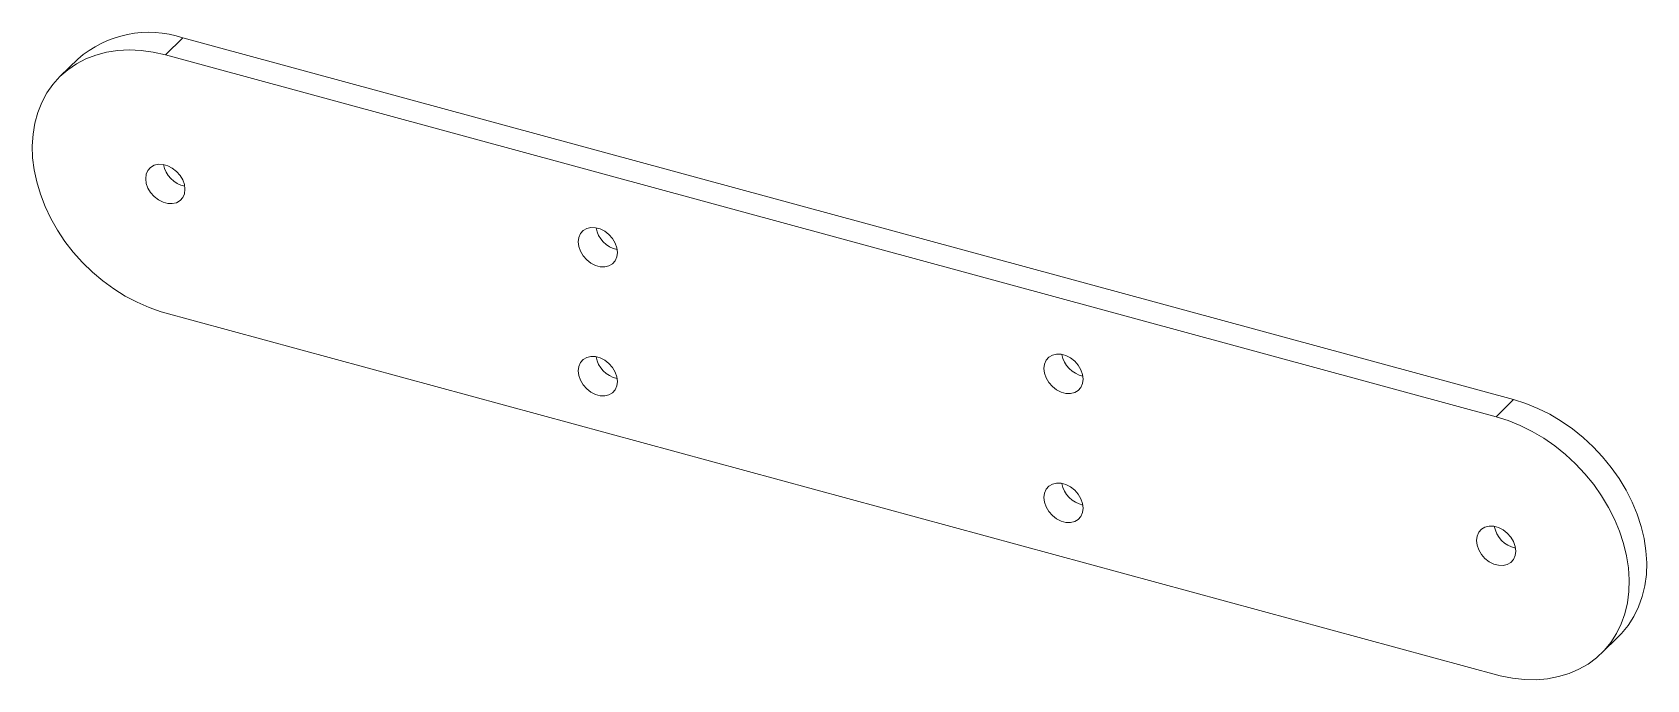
# Paper-space layout '_Trimétrica' of a CAD drawing. Header units: millimetres. Extents: x -107 to 107, y -42 to 44.
import ezdxf

# ---------------------------------------------------------------- set-up
doc = ezdxf.new("R2010")
doc.units = ezdxf.units.MM

psp = doc.layouts.new('_Trimétrica')

# ---------------------------------------------------------------- linework, layer by layer
at = {"color": 7, "linetype": 'Continuous', "lineweight": 15}
for p, q in [((-89.61, 41.39), (-87.28, 43.67)), ((89.61, -4.41), (-87.28, 43.67)), ((-101.24, 40.84), (-103.58, 38.56)), ((87.28, -6.68), (-89.61, 41.39)), ((-90.16, 7.26), (87.83, -41.11)), ((87.28, -6.68), (89.61, -4.41)), ((101.24, -38.14), (103.58, -35.86))]:
    psp.add_line(p, q, dxfattribs=at)
at = {"color": 7, "linetype": 'Continuous', "lineweight": 15, "flags": 128}
for points in [[(-89.61, 41.39), (-91.22, 41.76), (-92.83, 41.98), (-94.4, 42.05), (-95.94, 41.97), (-97.42, 41.75), (-98.84, 41.38), (-100.18, 40.86), (-101.43, 40.21), (-102.58, 39.43), (-103.62, 38.51), (-104.55, 37.48), (-105.35, 36.34), (-106.02, 35.09), (-106.56, 33.76), (-106.95, 32.34), (-107.2, 30.86), (-107.29, 29.32), (-107.25, 27.74), (-107.05, 26.13), (-106.71, 24.51), (-106.22, 22.88), (-105.6, 21.26), (-104.84, 19.67), (-103.96, 18.12), (-102.95, 16.62), (-101.84, 15.18), (-100.62, 13.82), (-99.31, 12.54), (-97.91, 11.37), (-96.45, 10.3), (-94.93, 9.34), (-93.37, 8.52), (-91.78, 7.82), (-90.16, 7.26)], [(-87, 23.54), (-87.08, 24.16), (-87.3, 24.79), (-87.66, 25.39), (-88.13, 25.92), (-88.68, 26.36), (-89.29, 26.67), (-89.92, 26.84), (-90.53, 26.86), (-91.09, 26.73), (-91.56, 26.45), (-91.92, 26.05), (-92.14, 25.54), (-92.22, 24.95), (-92.14, 24.33), (-91.92, 23.7), (-91.56, 23.1), (-91.09, 22.57), (-90.53, 22.13), (-89.92, 21.82), (-89.29, 21.65), (-88.68, 21.63), (-88.13, 21.76), (-87.66, 22.04), (-87.3, 22.44), (-87.08, 22.95), (-87, 23.54)], [(-29.51, 15.14), (-29.59, 15.76), (-29.81, 16.39), (-30.17, 16.99), (-30.64, 17.52), (-31.2, 17.96), (-31.81, 18.27), (-32.44, 18.44), (-33.05, 18.46), (-33.6, 18.33), (-34.07, 18.05), (-34.43, 17.65), (-34.65, 17.14), (-34.73, 16.55), (-34.65, 15.93), (-34.43, 15.3), (-34.07, 14.7), (-33.6, 14.17), (-33.05, 13.73), (-32.44, 13.42), (-31.81, 13.25), (-31.2, 13.23), (-30.64, 13.36), (-30.17, 13.64), (-29.81, 14.04), (-29.59, 14.55), (-29.51, 15.14)], [(-34.73, -0.59), (-34.65, -1.21), (-34.43, -1.84), (-34.07, -2.44), (-33.6, -2.98), (-33.05, -3.41), (-32.44, -3.72), (-31.81, -3.89), (-31.2, -3.91), (-30.64, -3.78), (-30.17, -3.51), (-29.81, -3.1), (-29.59, -2.59), (-29.51, -2.01), (-29.59, -1.38), (-29.81, -0.75), (-30.17, -0.15), (-30.64, 0.38), (-31.2, 0.82), (-31.81, 1.13), (-32.44, 1.3), (-33.05, 1.32), (-33.6, 1.19), (-34.07, 0.91), (-34.43, 0.51), (-34.65, 0), (-34.73, -0.59)], [(27.18, -0.27), (27.25, -0.9), (27.48, -1.53), (27.84, -2.13), (28.31, -2.66), (28.86, -3.09), (29.47, -3.4), (30.1, -3.58), (30.71, -3.6), (31.27, -3.46), (31.74, -3.19), (32.1, -2.78), (32.32, -2.27), (32.4, -1.69), (32.32, -1.06), (32.1, -0.43), (31.74, 0.17), (31.27, 0.7), (30.71, 1.13), (30.1, 1.44), (29.47, 1.62), (28.86, 1.64), (28.31, 1.5), (27.84, 1.23), (27.48, 0.82), (27.25, 0.31), (27.18, -0.27)], [(103.58, -35.86), (103.96, -35.48), (104.84, -34.4), (105.6, -33.22), (106.22, -31.95), (106.71, -30.58), (107.05, -29.14), (107.25, -27.64), (107.29, -26.09), (107.2, -24.5), (106.95, -22.88), (106.56, -21.25), (106.02, -19.63), (105.35, -18.02), (104.55, -16.44), (103.62, -14.9), (102.58, -13.42), (101.43, -12.01), (100.18, -10.68), (98.84, -9.43), (97.42, -8.29), (95.94, -7.26), (94.4, -6.35), (92.83, -5.57), (91.22, -4.92), (89.61, -4.41)], [(87.83, -41.11), (89.44, -41.43), (91.04, -41.6), (92.6, -41.62), (94.12, -41.5), (95.58, -41.22), (96.97, -40.8), (98.28, -40.24), (99.5, -39.54), (100.62, -38.71), (101.62, -37.75), (102.51, -36.68), (103.27, -35.5), (103.89, -34.22), (104.37, -32.86), (104.72, -31.42), (104.91, -29.92), (104.96, -28.37), (104.86, -26.77), (104.62, -25.16), (104.22, -23.53), (103.69, -21.9), (103.02, -20.3), (102.22, -18.72), (101.29, -17.18), (100.25, -15.7), (99.09, -14.29), (97.84, -12.95), (96.5, -11.71), (95.09, -10.57), (93.6, -9.54), (92.07, -8.63), (90.49, -7.85), (88.89, -7.2), (87.28, -6.68)], [(32.4, -18.83), (32.32, -18.21), (32.1, -17.58), (31.74, -16.98), (31.27, -16.45), (30.71, -16.01), (30.1, -15.7), (29.47, -15.53), (28.86, -15.51), (28.31, -15.64), (27.84, -15.92), (27.48, -16.32), (27.25, -16.83), (27.18, -17.41), (27.25, -18.04), (27.48, -18.67), (27.84, -19.27), (28.31, -19.8), (28.86, -20.24), (29.47, -20.55), (30.1, -20.72), (30.71, -20.74), (31.27, -20.61), (31.74, -20.33), (32.1, -19.93), (32.32, -19.42), (32.4, -18.83)], [(84.67, -23.12), (84.74, -23.74), (84.96, -24.38), (85.32, -24.97), (85.79, -25.51), (86.35, -25.94), (86.96, -26.25), (87.59, -26.42), (88.2, -26.44), (88.76, -26.31), (89.23, -26.04), (89.59, -25.63), (89.81, -25.12), (89.88, -24.54), (89.81, -23.91), (89.59, -23.28), (89.23, -22.68), (88.76, -22.15), (88.2, -21.72), (87.59, -21.4), (86.96, -21.23), (86.35, -21.21), (85.79, -21.34), (85.32, -21.62), (84.96, -22.03), (84.74, -22.53), (84.67, -23.12)]]:
    psp.add_lwpolyline(points, dxfattribs=at)
at = {"color": 7, "linetype": 'Continuous', "lineweight": 15}
for centre, radius, start, end in [((-91.8, 30.1), 14.3, 71.5561, 131.3544), ((-86.31, 27.47), 3.6, 190.2262, 258.3839), ((-28.82, 19.07), 3.6, 190.2262, 258.3839), ((-28.82, 1.93), 3.6, 190.2262, 258.3839), ((33.09, 2.24), 3.6, 190.2262, 258.3839), ((33.09, -14.9), 3.6, 190.2262, 258.3839), ((90.58, -20.6), 3.6, 190.2262, 258.3839)]:
    psp.add_arc(centre, radius, start, end, dxfattribs=at)

doc.saveas('drawing.dxf')
